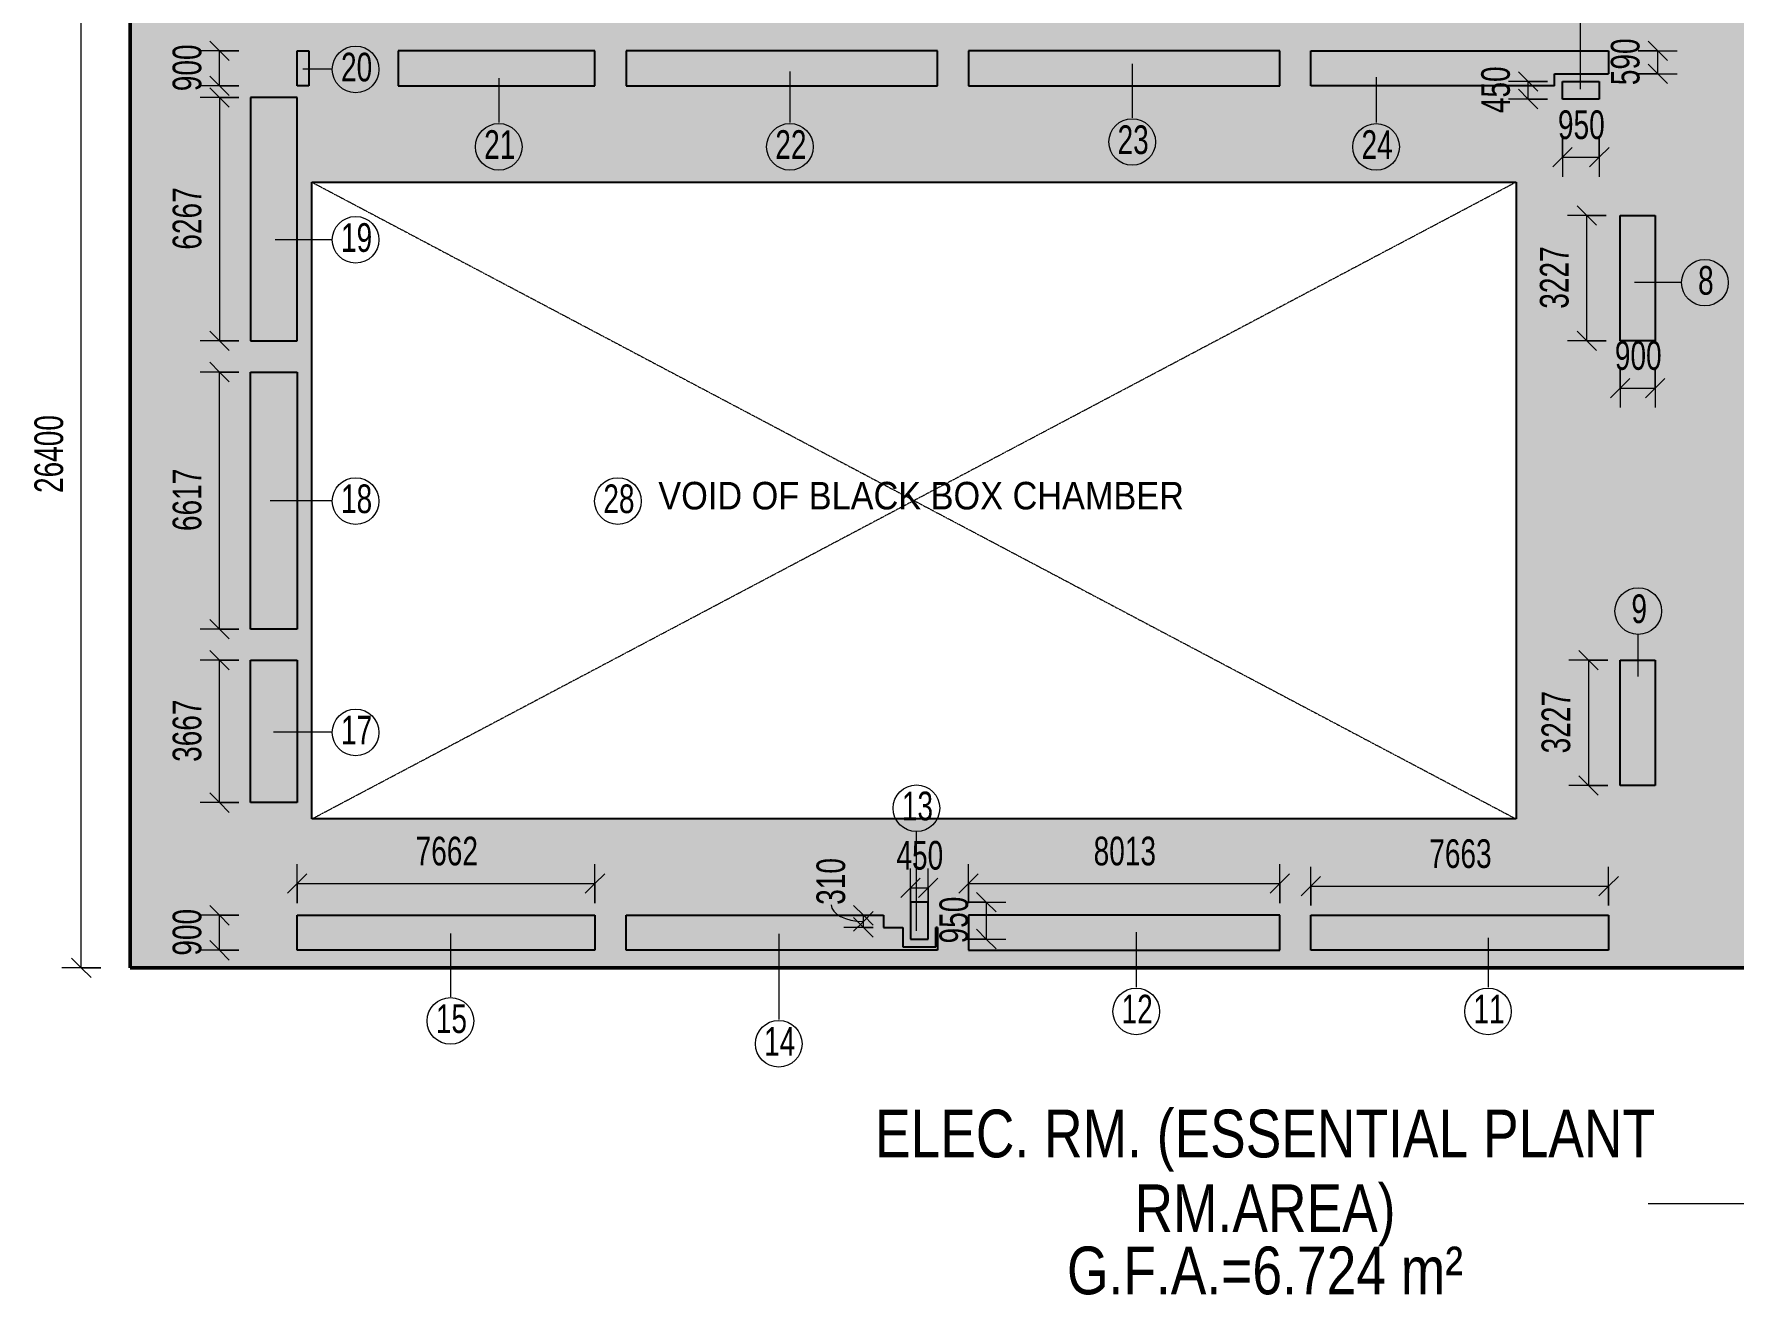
# Model space of a CAD drawing. Header units: millimetres. Extents: x 35540 to 832230, y -10956 to 416550.
# Drawn here: x 269991 to 313744, y -715 to 31741 of the extents above; entities that cross this region are included whole.
import ezdxf

# ---------------------------------------------------------------- set-up
doc = ezdxf.new("R2010")
doc.units = ezdxf.units.MM
doc.linetypes.add('Dash', pattern=[6, 3, -3])
for name, color, linetype, lineweight in [('A-ANNO-DIMS', 211, 'Continuous', 5), ('A-ANNO-DIMS-500', 211, 'Continuous', 5), ('A-AREA-BNDY', 1, 'Continuous', 18), ('A-AREA-IDEN', 2, 'Continuous', 15), ('A-AREA-PATT', 32, 'Continuous', 5), ('A-DETL', 90, 'Continuous', 5), ('A-DETL-HDLN', 90, 'Dash', 5), ('G-ANNO-TEXT', 231, 'Continuous', 5)]:
    doc.layers.add(name, color=color, linetype=linetype, lineweight=lineweight)
doc.styles.add('Arial', font='arial.ttf', dxfattribs={"width": 0.7, "height": 737.649701})
doc.styles.add('Arial_3', font='arial.ttf', dxfattribs={"width": 0.8, "height": 1229.416168})
doc.styles.add('Swis721 BT', font='swiss.ttf', dxfattribs={"width": 0.89, "height": 709.553159})
doc.dimstyles.new('Linear_-_1_5mm_Arial', dxfattribs={"dimscale": 304.8, "dimtxt": 750, "dimasz": 1.64042, "dimexe": 1.64042, "dimexo": 0.0625, "dimgap": 0.82021, "dimtad": 1, "dimdec": 0, "dimzin": 0, "dimdsep": 46, "dimtxsty": 'Arial', "dimblk1": 'OBLIQUE', "dimblk2": 'OBLIQUE', "dimsah": 1, "dimcen": 0.09, "dimadec": 0, "dimazin": 0, "dimtfac": 1, "dimtdec": 4, "dimtix": 1, "dimtmove": 0, "dimatfit": 3, "dimfxl": 1.64042, "dimfxlon": 1, "dimtvp": 1, "dimtolj": 1, "dimtzin": 0, "dimarcsym": 2})
doc.dimstyles.new('Linear_-_1_5mm_Arial_2', dxfattribs={"dimscale": 304.8, "dimtxt": 750, "dimasz": 1.64042, "dimexe": 1.64042, "dimexo": 0.0625, "dimgap": 0.82021, "dimtad": 1, "dimdec": 0, "dimzin": 0, "dimdsep": 46, "dimtxsty": 'Arial', "dimblk1": 'OBLIQUE', "dimblk2": 'OBLIQUE', "dimsah": 1, "dimcen": 0.09, "dimadec": 0, "dimazin": 0, "dimtfac": 1, "dimtdec": 4, "dimtix": 1, "dimtmove": 1, "dimatfit": 3, "dimfxl": 1.64042, "dimfxlon": 1, "dimtvp": 1, "dimtolj": 1, "dimtzin": 0, "dimarcsym": 2})

# ---------------------------------------------------------------- blocks, each defined once
blk = doc.blocks.new('DIMBLOCK100-1_F')
at = {"layer": 'A-ANNO-DIMS-500'}
for p, q in [((271209, 34107), (270959, 34357)), ((271709, 34107), (270709, 34107)), ((271209, 7707), (271209, 34107)), ((271209, 34107), (271459, 33857)), ((271209, 34107), (271709, 34107)), ((271209, 7707), (270959, 7957)), ((271709, 7707), (270709, 7707)), ((271209, 7707), (271459, 7457)), ((271209, 7707), (271709, 7707))]:
    blk.add_line(p, q, dxfattribs=at)
at = {"layer": 'A-ANNO-DIMS-500', "color": 0, "insert": (270002, 19927), "char_height": 737.6, "width": 2353.85, "attachment_point": 1, "rotation": 90, "line_spacing_factor": 0.938532, "style": 'Arial'}
blk.add_mtext('26400', dxfattribs=at)
blk = doc.blocks.new('_Oblique')
at = {"color": 0, "linetype": 'ByBlock', "lineweight": -2}
blk.add_line((-0.5, -0.5), (0.5, 0.5), dxfattribs=at)
blk = doc.blocks.new('DIMBLOCK104-1_F')
at = {"layer": 'A-ANNO-DIMS-500'}
for p, q in [((308444, 30517), (308194, 30767)), ((308944, 30517), (307944, 30517)), ((308444, 30067), (308194, 30317)), ((308444, 30067), (308444, 30517)), ((308444, 30517), (308694, 30267)), ((308444, 30517), (308944, 30517)), ((308944, 30067), (307944, 30067)), ((308444, 30067), (308694, 29817)), ((308444, 30067), (308944, 30067))]:
    blk.add_line(p, q, dxfattribs=at)
at = {"layer": 'A-ANNO-DIMS-500', "color": 0, "insert": (307237, 29704), "char_height": 737.6, "width": 1412.31, "attachment_point": 1, "rotation": 90, "line_spacing_factor": 0.938532, "style": 'Arial'}
blk.add_mtext('450', dxfattribs=at)
blk = doc.blocks.new('DIMBLOCK115-1_F')
at = {"layer": 'A-ANNO-DIMS-500'}
for p, q in [((309997, 15624), (309747, 15874)), ((310497, 15624), (309497, 15624)), ((309997, 15624), (309997, 12397)), ((309997, 15624), (310247, 15374)), ((309997, 15624), (310497, 15624)), ((310497, 12397), (309497, 12397)), ((309997, 12397), (309747, 12647)), ((309997, 12397), (310247, 12147)), ((309997, 12397), (310497, 12397))]:
    blk.add_line(p, q, dxfattribs=at)
at = {"layer": 'A-ANNO-DIMS-500', "color": 0, "insert": (308790, 13226), "char_height": 737.6, "width": 1883.08, "attachment_point": 1, "rotation": 90, "line_spacing_factor": 0.938532, "style": 'Arial'}
blk.add_mtext('3227', dxfattribs=at)
blk = doc.blocks.new('DIMBLOCK116-1_F')
at = {"layer": 'A-ANNO-DIMS-500'}
for p, q in [((309955, 27067), (309705, 27317)), ((310455, 27067), (309455, 27067)), ((309955, 23841), (309955, 27067)), ((309955, 27067), (310205, 26817)), ((309955, 27067), (310455, 27067)), ((309955, 23841), (309705, 24091)), ((310455, 23841), (309455, 23841)), ((309955, 23841), (310205, 23591)), ((309955, 23841), (310455, 23841))]:
    blk.add_line(p, q, dxfattribs=at)
at = {"layer": 'A-ANNO-DIMS-500', "color": 0, "insert": (308748, 24670), "char_height": 737.6, "width": 1883.08, "attachment_point": 1, "rotation": 90, "line_spacing_factor": 0.938532, "style": 'Arial'}
blk.add_mtext('3227', dxfattribs=at)
blk = doc.blocks.new('DIMBLOCK117-1_F')
at = {"layer": 'A-ANNO-DIMS-500'}
for p, q in [((309327, 29068), (309327, 28068)), ((309327, 28568), (309327, 29068)), ((310277, 29068), (310277, 28068)), ((310277, 28568), (310277, 29068)), ((309327, 28568), (309077, 28318)), ((309327, 28568), (309577, 28818)), ((309327, 28568), (310277, 28568)), ((310277, 28568), (310027, 28318)), ((310277, 28568), (310527, 28818))]:
    blk.add_line(p, q, dxfattribs=at)
at = {"layer": 'A-ANNO-DIMS-500', "color": 0, "insert": (309213, 29775), "char_height": 737.6, "width": 1412.31, "attachment_point": 1, "line_spacing_factor": 0.938532, "style": 'Arial'}
blk.add_mtext('950', dxfattribs=at)
blk = doc.blocks.new('DIMBLOCK118-1_F')
at = {"layer": 'A-ANNO-DIMS-500'}
for p, q in [((311781, 31307), (311531, 31557)), ((311281, 31307), (312281, 31307)), ((311781, 31307), (311281, 31307)), ((311781, 30717), (311781, 31307)), ((311781, 31307), (312031, 31057)), ((311281, 30717), (312281, 30717)), ((311781, 30717), (311281, 30717)), ((311781, 30717), (311531, 30967)), ((311781, 30717), (312031, 30467))]:
    blk.add_line(p, q, dxfattribs=at)
at = {"layer": 'A-ANNO-DIMS-500', "color": 0, "insert": (310574, 30424), "char_height": 737.6, "width": 1412.31, "attachment_point": 1, "rotation": 90, "line_spacing_factor": 0.938532, "style": 'Arial'}
blk.add_mtext('590', dxfattribs=at)
blk = doc.blocks.new('DIMBLOCK124-1_F')
at = {"layer": 'A-ANNO-DIMS-500'}
for p, q in [((274766, 31307), (274516, 31557)), ((275266, 31307), (274266, 31307)), ((274766, 30407), (274766, 31307)), ((274766, 31307), (275016, 31057)), ((274766, 31307), (275266, 31307)), ((274766, 30407), (274516, 30657)), ((275266, 30407), (274266, 30407)), ((274766, 30407), (275016, 30157)), ((274766, 30407), (275266, 30407))]:
    blk.add_line(p, q, dxfattribs=at)
at = {"layer": 'A-ANNO-DIMS-500', "color": 0, "insert": (273559, 30269), "char_height": 737.6, "width": 1412.31, "attachment_point": 1, "rotation": 90, "line_spacing_factor": 0.938532, "style": 'Arial'}
blk.add_mtext('900', dxfattribs=at)
blk = doc.blocks.new('DIMBLOCK125-1_F')
at = {"layer": 'A-ANNO-DIMS-500'}
for p, q in [((274766, 30107), (274516, 30357)), ((275266, 30107), (274266, 30107)), ((274766, 30107), (274766, 23841)), ((274766, 30107), (275016, 29857)), ((274766, 30107), (275266, 30107)), ((274766, 23841), (274516, 24091)), ((275266, 23841), (274266, 23841)), ((274766, 23841), (275016, 23591)), ((274766, 23841), (275266, 23841))]:
    blk.add_line(p, q, dxfattribs=at)
at = {"layer": 'A-ANNO-DIMS-500', "color": 0, "insert": (273559, 26190), "char_height": 737.6, "width": 1883.08, "attachment_point": 1, "rotation": 90, "line_spacing_factor": 0.938532, "style": 'Arial'}
blk.add_mtext('6267', dxfattribs=at)
blk = doc.blocks.new('DIMBLOCK126-1_F')
at = {"layer": 'A-ANNO-DIMS-500'}
for p, q in [((274766, 23041), (274516, 23291)), ((275266, 23041), (274266, 23041)), ((274766, 16424), (274766, 23041)), ((274766, 23041), (275016, 22791)), ((274766, 23041), (275266, 23041)), ((274766, 16424), (274516, 16674)), ((275266, 16424), (274266, 16424)), ((274766, 16424), (275016, 16174)), ((274766, 16424), (275266, 16424))]:
    blk.add_line(p, q, dxfattribs=at)
at = {"layer": 'A-ANNO-DIMS-500', "color": 0, "insert": (273559, 18948), "char_height": 737.6, "width": 1883.08, "attachment_point": 1, "rotation": 90, "line_spacing_factor": 0.938532, "style": 'Arial'}
blk.add_mtext('6617', dxfattribs=at)
blk = doc.blocks.new('DIMBLOCK127-1_F')
at = {"layer": 'A-ANNO-DIMS-500'}
for p, q in [((274766, 15624), (274516, 15874)), ((275266, 15624), (274266, 15624)), ((274766, 11957), (274766, 15624)), ((274766, 15624), (275016, 15374)), ((274766, 15624), (275266, 15624)), ((275266, 11957), (274266, 11957)), ((274766, 11957), (274516, 12207)), ((274766, 11957), (275016, 11707)), ((274766, 11957), (275266, 11957))]:
    blk.add_line(p, q, dxfattribs=at)
at = {"layer": 'A-ANNO-DIMS-500', "color": 0, "insert": (273559, 13006), "char_height": 737.6, "width": 1883.08, "attachment_point": 1, "rotation": 90, "line_spacing_factor": 0.938532, "style": 'Arial'}
blk.add_mtext('3667', dxfattribs=at)
blk = doc.blocks.new('DIMBLOCK128-1_F')
at = {"layer": 'A-ANNO-DIMS-500'}
for p, q in [((276767, 9374), (276767, 10374)), ((276767, 9874), (277017, 10124)), ((284429, 9374), (284429, 10374)), ((284429, 9874), (284679, 10124)), ((276767, 9874), (276517, 9624)), ((276767, 9874), (284429, 9874)), ((276767, 9874), (276767, 9374)), ((284429, 9874), (284179, 9624)), ((284429, 9874), (284429, 9374))]:
    blk.add_line(p, q, dxfattribs=at)
at = {"layer": 'A-ANNO-DIMS-500', "color": 0, "insert": (279813, 11081), "char_height": 737.6, "width": 1883.08, "attachment_point": 1, "line_spacing_factor": 0.938532, "style": 'Arial'}
blk.add_mtext('7662', dxfattribs=at)
blk = doc.blocks.new('DIMBLOCK129-1_F')
at = {"layer": 'A-ANNO-DIMS-500'}
for p, q in [((292552, 9264), (292552, 10264)), ((293002, 9264), (293002, 10264)), ((292552, 9764), (292302, 9514)), ((292552, 9764), (292802, 10014)), ((292552, 9764), (293002, 9764)), ((292552, 9764), (292552, 9264)), ((293002, 9764), (292752, 9514)), ((293002, 9764), (293252, 10014)), ((293002, 9764), (293002, 9264))]:
    blk.add_line(p, q, dxfattribs=at)
at = {"layer": 'A-ANNO-DIMS-500', "color": 0, "insert": (292188, 10971), "char_height": 737.6, "width": 1412.31, "attachment_point": 1, "line_spacing_factor": 0.938532, "style": 'Arial'}
blk.add_mtext('450', dxfattribs=at)
blk = doc.blocks.new('DIMBLOCK130-1_F')
at = {"layer": 'A-ANNO-DIMS-500'}
for p, q in [((294501, 9397), (294251, 9647)), ((294001, 9397), (295001, 9397)), ((294501, 9397), (294001, 9397)), ((294501, 9397), (294501, 8447)), ((294501, 9397), (294751, 9147)), ((294001, 8447), (295001, 8447)), ((294501, 8447), (294001, 8447)), ((294501, 8447), (294251, 8697)), ((294501, 8447), (294751, 8197))]:
    blk.add_line(p, q, dxfattribs=at)
at = {"layer": 'A-ANNO-DIMS-500', "color": 0, "insert": (293294, 8334), "char_height": 737.6, "width": 1412.31, "attachment_point": 1, "rotation": 90, "line_spacing_factor": 0.938532, "style": 'Arial'}
blk.add_mtext('950', dxfattribs=at)
blk = doc.blocks.new('DIMBLOCK131-1_F')
at = {"layer": 'A-ANNO-DIMS-500'}
for p, q in [((291336, 9057), (291086, 9307)), ((290836, 9057), (291836, 9057)), ((291336, 9057), (290836, 9057)), ((291336, 8747), (291086, 8997)), ((291336, 8902), (291086, 8652)), ((291336, 8902), (291586, 9152)), ((291336, 8747), (291336, 9057)), ((291336, 9057), (291586, 8807)), ((291586, 8747), (290836, 8747)), ((291336, 8747), (291586, 8497)), ((291336, 8747), (291586, 8747))]:
    blk.add_line(p, q, dxfattribs=at)
blk.add_ellipse((291336, 9328), major_axis=(-827, 0), ratio=0.514831, start_param=0, end_param=1.570796, dxfattribs=at)
at = {"layer": 'A-ANNO-DIMS-500', "color": 0, "insert": (290129, 9328), "char_height": 737.6, "width": 1412.31, "attachment_point": 1, "rotation": 90, "line_spacing_factor": 0.938532, "style": 'Arial'}
blk.add_mtext('310', dxfattribs=at)
blk = doc.blocks.new('DIMBLOCK132-1_F')
at = {"layer": 'A-ANNO-DIMS-500'}
for p, q in [((294042, 9374), (294042, 10374)), ((294042, 9874), (294292, 10124)), ((302054, 9374), (302054, 10374)), ((302054, 9874), (302304, 10124)), ((294042, 9874), (293792, 9624)), ((294042, 9874), (302054, 9874)), ((294042, 9874), (294042, 9374)), ((302054, 9874), (301804, 9624)), ((302054, 9874), (302054, 9374))]:
    blk.add_line(p, q, dxfattribs=at)
at = {"layer": 'A-ANNO-DIMS-500', "color": 0, "insert": (297263, 11081), "char_height": 737.6, "width": 1883.08, "attachment_point": 1, "line_spacing_factor": 0.938532, "style": 'Arial'}
blk.add_mtext('8013', dxfattribs=at)
blk = doc.blocks.new('DIMBLOCK133-1_F')
at = {"layer": 'A-ANNO-DIMS-500'}
for p, q in [((302854, 9307), (302854, 10307)), ((310517, 9307), (310517, 10307)), ((302854, 9807), (302604, 9557)), ((302854, 9807), (303104, 10057)), ((302854, 9807), (310517, 9807)), ((302854, 9807), (302854, 9307)), ((310517, 9807), (310267, 9557)), ((310517, 9807), (310767, 10057)), ((310517, 9807), (310517, 9307))]:
    blk.add_line(p, q, dxfattribs=at)
at = {"layer": 'A-ANNO-DIMS-500', "color": 0, "insert": (305901, 11014), "char_height": 737.6, "width": 1883.08, "attachment_point": 1, "line_spacing_factor": 0.938532, "style": 'Arial'}
blk.add_mtext('7663', dxfattribs=at)
blk = doc.blocks.new('DIMBLOCK134-1_F')
at = {"layer": 'A-ANNO-DIMS-500'}
for p, q in [((274766, 9057), (274516, 9307)), ((275266, 9057), (274266, 9057)), ((274766, 8157), (274766, 9057)), ((274766, 9057), (275016, 8807)), ((274766, 9057), (275266, 9057)), ((274766, 8157), (274516, 8407)), ((275266, 8157), (274266, 8157)), ((274766, 8157), (275016, 7907)), ((274766, 8157), (275266, 8157))]:
    blk.add_line(p, q, dxfattribs=at)
at = {"layer": 'A-ANNO-DIMS-500', "color": 0, "insert": (273559, 8019), "char_height": 737.6, "width": 1412.31, "attachment_point": 1, "rotation": 90, "line_spacing_factor": 0.938532, "style": 'Arial'}
blk.add_mtext('900', dxfattribs=at)
blk = doc.blocks.new('DLN_Area Tag - 1_5MM NUMBER-4095195-1_F')
at = {"layer": 'A-AREA-IDEN'}
blk.add_circle((-0.039, 0.814), 1.2, dxfattribs=at)
blk = doc.blocks.new('DIMBLOCK148-1_F')
at = {"layer": 'A-ANNO-DIMS-500'}
for p, q in [((310817, 23128), (310817, 22128)), ((310817, 22628), (310817, 23128)), ((310817, 22628), (311067, 22878)), ((311717, 23128), (311717, 22128)), ((311717, 22628), (311717, 23128)), ((311717, 22628), (311967, 22878)), ((310817, 22628), (310567, 22378)), ((310817, 22628), (311717, 22628)), ((311717, 22628), (311467, 22378))]:
    blk.add_line(p, q, dxfattribs=at)
at = {"layer": 'A-ANNO-DIMS-500', "color": 0, "insert": (310678, 23835), "char_height": 737.6, "width": 1412.31, "attachment_point": 1, "line_spacing_factor": 0.938532, "style": 'Arial'}
blk.add_mtext('900', dxfattribs=at)

msp = doc.modelspace()

# ---------------------------------------------------------------- hatches: boundary and pattern name
at = {"layer": 'A-AREA-PATT'}
h = msp.add_hatch(color=9, dxfattribs=at)
h.paths.add_polyline_path([(324116.7, 7707.5), (324116.7, 34107.5), (322991.7, 34107.5), (322991.7, 39607.5), (321766.7, 39607.5), (321766.7, 52157.5), (298466.7, 52157.5), (298466.7, 45707.5), (272966.7, 45707.5), (272966.7, 34107.5), (272466.7, 34107.5), (272466.7, 7707.5), (323366.7, 7707.5)], flags=0)
h.paths.add_polyline_path([(293241.7, 8157.5), (285229.2, 8157.5), (285229.2, 9057.5), (291851.7, 9057.5), (291851.7, 8747.5), (292351.7, 8747.5), (292351.7, 8247.5), (293201.7, 8247.5), (293201.7, 8747.5), (293241.7, 8747.5), (293241.7, 8247.5)], flags=0)
h.paths.add_polyline_path([(294041.7, 8157.5), (294041.7, 9057.5), (302054.2, 9057.5), (302054.2, 8157.5)], flags=0)
h.paths.add_polyline_path([(303583.1, 8157.5), (302854.2, 8157.5), (302854.2, 9057.5), (310516.7, 9057.5), (310516.7, 8157.5), (308136.7, 8157.5)], flags=0)
h.paths.add_polyline_path([(284429.2, 8157.5), (276766.7, 8157.5), (276766.7, 9057.5), (284429.2, 9057.5), (284429.2, 8247.5)], flags=0)
h.paths.add_polyline_path([(293001.7, 8447.5), (292551.7, 8447.5), (292551.7, 9397.5), (293001.7, 9397.5), (293001.7, 8697.5)], flags=0)
h.paths.add_polyline_path([(321836.7, 8457.5), (321836.7, 9057.5), (323366.7, 9057.5), (323366.7, 8457.5)], flags=0)
h.paths.add_polyline_path([(292551.7, 11537.5), (277141.7, 11537.5), (277141.7, 27927.5), (308136.7, 27927.5), (308136.7, 11537.5), (293001.7, 11537.5)], flags=0)
h.paths.add_polyline_path([(276766.7, 11957.5), (275566.7, 11957.5), (275566.7, 15624.2), (276766.7, 15624.2)], flags=0)
h.paths.add_polyline_path([(320016.7, 12009.2), (315891.7, 12009.2), (315891.7, 14649.2), (316986.7, 14649.2), (316986.7, 13274.2), (320016.7, 13274.2), (320016.7, 12209.4)], flags=0)
h.paths.add_polyline_path([(311716.7, 12397.5), (310816.7, 12397.5), (310816.7, 15624.2), (311716.7, 15624.2), (311716.7, 12997.1)], flags=0)
h.paths.add_polyline_path([(275566.7, 16424.2), (275566.7, 23040.8), (276766.7, 23040.8), (276766.7, 16424.2), (275880, 16424.2)], flags=0)
h.paths.add_polyline_path([(317291.7, 17174.2), (316091.7, 17174.2), (316091.7, 19082.3), (317291.7, 19082.3)], flags=0)
h.paths.add_polyline_path([(316091.7, 19232.3), (316091.7, 19682.3), (317291.7, 19682.3), (317291.7, 19232.3)], flags=0)
h.paths.add_polyline_path([(323366.7, 19832.3), (322766.7, 19832.3), (322766.7, 22232.3), (323966.7, 22232.3), (323966.7, 19832.3)], flags=0)
h.paths.add_polyline_path([(316541.7, 21790.5), (316091.7, 21790.5), (316091.7, 23590.5), (316541.7, 23590.5), (316541.7, 21892.5)], flags=0)
h.paths.add_polyline_path([(323931.6, 22382.3), (322766.7, 22382.3), (322766.7, 23590.5), (323966.7, 23590.5), (323966.7, 22382.3)], flags=0)
h.paths.add_polyline_path([(310816.7, 23840.8), (310816.7, 27067.5), (311716.7, 27067.5), (311716.7, 23840.8)], flags=0)
h.paths.add_polyline_path([(275566.7, 23840.8), (275566.7, 30107.5), (276766.7, 30107.5), (276766.7, 23840.8)], flags=0)
h.paths.add_polyline_path([(310276.7, 30067.5), (309326.7, 30067.5), (309326.7, 30517.5), (310276.7, 30517.5), (310276.7, 30407.5)], flags=0)
h.paths.add_polyline_path([(309126.7, 30407.5), (302854.2, 30407.5), (302854.2, 31307.5), (310516.7, 31307.5), (310516.7, 30717.5), (309126.7, 30717.5), (309126.7, 30517.5)], flags=0)
h.paths.add_polyline_path([(294041.7, 30407.5), (294041.7, 31307.5), (302054.2, 31307.5), (302054.2, 30407.5)], flags=0)
h.paths.add_polyline_path([(284429.2, 30407.5), (279366.7, 30407.5), (279366.7, 31307.5), (284429.2, 31307.5)], flags=0)
h.paths.add_polyline_path([(285229.2, 30407.5), (285229.2, 31307.5), (293241.7, 31307.5), (293241.7, 30407.5), (291813.1, 30407.5)], flags=0)
h.paths.add_polyline_path([(276766.7, 30407.5), (276766.7, 31307.5), (277066.7, 31307.5), (277066.7, 30407.5)], flags=0)
h.paths.add_polyline_path([(310516.7, 33857.5), (288116.7, 33857.5), (288116.7, 45557.5), (298466.7, 45557.5), (298466.7, 37157.5), (310517, 37157.5)], flags=0)
h.paths.add_polyline_path([(277141.7, 33907.5), (276766.7, 33907.5), (276766.7, 34357.5), (277716.7, 34357.5), (277716.7, 33907.5)], flags=0)
h.paths.add_polyline_path([(284416.7, 35557.5), (284416.7, 40057.5), (284916.7, 40057.5), (284916.7, 35557.5), (284429.2, 35557.5)], flags=0)
h.paths.add_polyline_path([(303116.7, 41807.5), (298616.7, 41807.5), (298616.7, 42307.5), (303116.7, 42307.5)], flags=0)
h.paths.add_polyline_path([(305116.7, 45357.5), (304016.7, 45357.5), (304016.7, 45807.5), (305116.7, 45807.5), (305116.7, 45707.5)], flags=0)
h.paths.add_polyline_path([(303866.7, 45357.5), (303366.7, 45357.5), (303366.7, 46207.5), (303866.7, 46207.5), (303866.7, 45707.5)], flags=0)
h.paths.add_polyline_path([(300416.7, 45707.5), (298616.7, 45707.5), (298616.7, 46207.5), (300416.7, 46207.5)], flags=0)
h.paths.add_polyline_path([(304016.7, 51157.5), (298616.7, 51157.5), (298616.7, 52007.5), (306866.7, 52007.5), (306866.7, 51157.5), (305116.7, 51157.5)], flags=0)
for color, points in [(11, [(277066.7, 30407.5), (277066.7, 31307.5), (276766.7, 31307.5), (276766.7, 30407.5), (276841.7, 30407.5)]), (11, [(284429.2, 30407.5), (284429.2, 31307.5), (279366.7, 31307.5), (279366.7, 30407.5), (284416.7, 30407.5)]), (11, [(293241.7, 30407.5), (293241.7, 31307.5), (285229.2, 31307.5), (285229.2, 30407.5), (291813.1, 30407.5)]), (11, [(296132.9, 30407.5), (302054.2, 30407.5), (302054.2, 31307.5), (294041.7, 31307.5), (294041.7, 30407.5)]), (11, [(308136.7, 30407.5), (309126.7, 30407.5), (309126.7, 30717.5), (310516.7, 30717.5), (310516.7, 31307.5), (302854.2, 31307.5), (302854.2, 30407.5), (303583.1, 30407.5)]), (255, [(310276.7, 30067.5), (310276.7, 30517.5), (309326.7, 30517.5), (309326.7, 30067.5), (309736.7, 30067.5)]), (11, [(275566.7, 23840.8), (276766.7, 23840.8), (276766.7, 30107.5), (275566.7, 30107.5), (275566.7, 27927.5)]), (11, [(310816.7, 23840.8), (311716.7, 23840.8), (311716.7, 27067.5), (310816.7, 27067.5), (310816.7, 23892.3)]), (11, [(276766.7, 16424.2), (276766.7, 23040.8), (275566.7, 23040.8), (275566.7, 16424.2)]), (11, [(276766.7, 11957.5), (276766.7, 15624.2), (275566.7, 15624.2), (275566.7, 11957.5), (276621.1, 11957.5)]), (11, [(311716.7, 12397.5), (311716.7, 15624.2), (310816.7, 15624.2), (310816.7, 12397.5)]), (255, [(293001.7, 8447.5), (293001.7, 9397.5), (292551.7, 9397.5), (292551.7, 8447.5)]), (11, [(276766.7, 8157.5), (284429.2, 8157.5), (284429.2, 9057.5), (276766.7, 9057.5)]), (11, [(293001.7, 8157.5), (293241.7, 8157.5), (293241.7, 8747.5), (293201.7, 8747.5), (293201.7, 8247.5), (292351.7, 8247.5), (292351.7, 8747.5), (291851.7, 8747.5), (291851.7, 9057.5), (285229.2, 9057.5), (285229.2, 8157.5), (292551.7, 8157.5)]), (11, [(302054.2, 8157.5), (302054.2, 9057.5), (294041.7, 9057.5), (294041.7, 8157.5)]), (11, [(308136.7, 8157.5), (310516.7, 8157.5), (310516.7, 9057.5), (302854.2, 9057.5), (302854.2, 8157.5), (303583.1, 8157.5)])]:
    msp.add_hatch(color=color, dxfattribs=at).paths.add_polyline_path(points, flags=0)

# ---------------------------------------------------------------- linework, layer by layer
at = {"layer": 'A-AREA-BNDY', "lineweight": 25}
for p, q in [((272466.7, 34107.5), (272466.7, 7707.5)), ((276766.7, 31307.5), (277066.7, 31307.5)), ((276766.7, 30407.5), (276766.7, 31307.5)), ((277066.7, 31307.5), (277066.7, 30407.5)), ((284429.2, 31307.5), (279366.7, 31307.5)), ((279366.7, 31307.5), (279366.7, 30407.5)), ((284429.2, 30407.5), (284429.2, 31307.5)), ((293241.7, 31307.5), (285229.2, 31307.5)), ((285229.2, 31307.5), (285229.2, 30407.5)), ((293241.7, 30407.5), (293241.7, 31307.5)), ((302054.2, 31307.5), (294041.7, 31307.5)), ((294041.7, 31307.5), (294041.7, 30407.5)), ((302054.2, 30407.5), (302054.2, 31307.5)), ((302854.2, 31307.5), (310516.7, 31307.5)), ((302854.2, 30407.5), (302854.2, 31307.5)), ((310516.7, 31307.5), (310516.7, 30717.5)), ((309126.7, 30407.5), (309126.7, 30717.5)), ((309126.7, 30717.5), (310516.7, 30717.5)), ((277066.7, 30407.5), (276766.7, 30407.5)), ((279366.7, 30407.5), (284429.2, 30407.5)), ((285229.2, 30407.5), (293241.7, 30407.5)), ((294041.7, 30407.5), (302054.2, 30407.5)), ((309126.7, 30407.5), (302854.2, 30407.5)), ((309326.7, 30517.5), (310276.7, 30517.5)), ((309326.7, 30067.5), (309326.7, 30517.5)), ((310276.7, 30517.5), (310276.7, 30067.5)), ((276766.7, 30107.5), (275566.7, 30107.5)), ((275566.7, 30107.5), (275566.7, 23840.8)), ((276766.7, 23840.8), (276766.7, 30107.5)), ((310276.7, 30067.5), (309326.7, 30067.5)), ((277141.7, 27927.5), (308136.7, 27927.5)), ((277141.7, 11537.5), (277141.7, 27927.5)), ((308136.7, 27927.5), (308136.7, 11537.5)), ((310816.7, 27067.5), (311716.7, 27067.5)), ((310816.7, 23840.8), (310816.7, 27067.5)), ((311716.7, 27067.5), (311716.7, 23840.8)), ((275566.7, 23840.8), (276766.7, 23840.8)), ((311716.7, 23840.8), (310816.7, 23840.8)), ((275566.7, 23040.8), (276766.7, 23040.8)), ((275566.7, 16424.2), (275566.7, 23040.8)), ((276766.7, 23040.8), (276766.7, 16424.2)), ((276766.7, 16424.2), (275566.7, 16424.2)), ((275566.7, 15624.2), (276766.7, 15624.2)), ((275566.7, 11957.5), (275566.7, 15624.2)), ((276766.7, 15624.2), (276766.7, 11957.5)), ((310816.7, 15624.2), (311716.7, 15624.2)), ((310816.7, 12397.5), (310816.7, 15624.2)), ((311716.7, 15624.2), (311716.7, 12397.5)), ((311716.7, 12397.5), (310816.7, 12397.5)), ((276766.7, 11957.5), (275566.7, 11957.5)), ((308136.7, 11537.5), (277141.7, 11537.5)), ((292551.7, 9397.5), (292551.7, 8447.5)), ((293001.7, 9397.5), (292551.7, 9397.5)), ((293001.7, 8447.5), (293001.7, 9397.5)), ((276766.7, 9057.5), (284429.2, 9057.5)), ((276766.7, 8157.5), (276766.7, 9057.5)), ((284429.2, 9057.5), (284429.2, 8157.5)), ((285229.2, 9057.5), (291851.7, 9057.5)), ((285229.2, 8157.5), (285229.2, 9057.5)), ((291851.7, 9057.5), (291851.7, 8747.5)), ((302054.2, 9057.5), (294041.7, 9057.5)), ((294041.7, 9057.5), (294041.7, 8157.5)), ((302054.2, 8157.5), (302054.2, 9057.5)), ((302854.2, 9057.5), (310516.7, 9057.5)), ((302854.2, 8157.5), (302854.2, 9057.5)), ((310516.7, 9057.5), (310516.7, 8157.5)), ((291851.7, 8747.5), (292351.7, 8747.5)), ((292351.7, 8747.5), (292351.7, 8247.5)), ((292551.7, 8447.5), (293001.7, 8447.5)), ((293201.7, 8247.5), (293201.7, 8747.5)), ((293241.7, 8747.5), (293201.7, 8747.5)), ((293241.7, 8747.5), (293241.7, 8157.5)), ((284429.2, 8157.5), (276766.7, 8157.5)), ((293241.7, 8157.5), (285229.2, 8157.5)), ((292351.7, 8247.5), (293201.7, 8247.5)), ((294041.7, 8157.5), (302054.2, 8157.5)), ((310516.7, 8157.5), (302854.2, 8157.5)), ((314316.7, 7707.5), (272466.7, 7707.5))]:
    msp.add_line(p, q, dxfattribs=at)
at = {"layer": 'A-AREA-IDEN'}
for p, q in [((309797.2, 30321.8), (309797.2, 32440.1)), ((276906.6, 30842.6), (277669.1, 30842.6)), ((289446.5, 30773.4), (289446.5, 29461.4)), ((298255, 30969.3), (298255, 29586.4)), ((304533.4, 30633.4), (304533.4, 29461)), ((281953.1, 30605.3), (281953.1, 29461.4)), ((276200.1, 26455.7), (277669.1, 26455.7)), ((311185.3, 25353), (312395.3, 25353)), ((276072.7, 19731.4), (277669.1, 19731.4)), ((311280.3, 15207.7), (311280.3, 16288.4)), ((276159, 13777.2), (277669.1, 13777.2)), ((292702.5, 8657.3), (292702.5, 11212.4)), ((280709.4, 8591.4), (280709.4, 6962.7)), ((289157.8, 8584.3), (289157.8, 6376)), ((298359, 8624.3), (298359, 7209.1)), ((307413.3, 8479.3), (307413.3, 7209.1)), ((317754.1, 1631.8), (311536.2, 1631.8))]:
    msp.add_line(p, q, dxfattribs=at)
at = {"layer": 'A-DETL', "lineweight": 50}
for p, q in [((272466.7, 34107.5), (272466.7, 7707.5)), ((272466.7, 7707.5), (324116.7, 7707.5))]:
    msp.add_line(p, q, dxfattribs=at)
at = {"layer": 'A-DETL-HDLN', "color": 8}
for p, q in [((277141.7, 27927.5), (308136.7, 11537.5)), ((308136.7, 27927.5), (277141.7, 11532.5))]:
    msp.add_line(p, q, dxfattribs=at)

# ---------------------------------------------------------------- block references
at = {"layer": 'A-AREA-IDEN', "xscale": 499.9999999999995, "yscale": 499.9999999999995, "zscale": 499.9999999999995}
for p in [(278288.4, 30423.2), (281972.3, 28429.6), (289465.8, 28429.6), (298274.3, 28554.6), (304552.7, 28429.1), (278288.4, 26036.4), (313014.6, 24933.6), (278288.4, 19312.1), (285039.9, 19312.1), (311299.6, 16481.6), (278288.4, 13357.9), (292721.8, 11405.6), (298378.3, 6177.3), (307432.6, 6177.3), (280728.7, 5930.8), (289177.1, 5344.1)]:
    msp.add_blockref('DLN_Area Tag - 1_5MM NUMBER-4095195-1_F', p, dxfattribs=at)

# ---------------------------------------------------------------- texts
at = {"layer": 'A-AREA-IDEN', "lineweight": 5, "attachment_point": 2, "line_spacing_factor": 0.938532}
for s, insert, char_height, width, style in [('20', (278293.7, 31258.1), 737.65, 954, 'Arial'), ('23', (298279.6, 29389.5), 737.65, 954, 'Arial'), ('21', (281977.6, 29264.5), 737.65, 954, 'Arial'), ('22', (289471, 29264.5), 737.65, 954, 'Arial'), ('24', (304558, 29264), 737.65, 954, 'Arial'), ('19', (278293.7, 26871.3), 737.65, 954, 'Arial'), ('\\fArial|b0|i0|c134|p34|;\\W.7;8', (313019.9, 25768.5), 737.65, 477, 'Arial'), ('18', (278293.7, 20147), 737.65, 954, 'Arial'), ('28', (285045.2, 20147), 737.65, 954, 'Arial'), ('\\fArial|b0|i0|c134|p34|;\\W.7;9', (311304.9, 17316.5), 737.65, 477, 'Arial'), ('17', (278293.7, 14192.8), 737.65, 954, 'Arial'), ('13', (292727.1, 12240.5), 737.65, 954, 'Arial'), ('12', (298383.5, 7012.2), 737.65, 954, 'Arial'), ('11', (307437.9, 7012.2), 737.65, 954, 'Arial'), ('15', (280734, 6765.7), 737.65, 954, 'Arial'), ('14', (289182.4, 6179), 737.65, 954, 'Arial'), ('ELEC. RM. (ESSENTIAL PLANT\\PRM.AREA)', (301673.7, 4056.2), 1229.416, 23670, 'Arial_3'), ('G.F.A.=6.724 m²', (301673.7, 531.7), 1229.416, 12015, 'Arial_3')]:
    msp.add_mtext(s, dxfattribs=dict(at, insert=insert, char_height=char_height, width=width, style=style))
at = {"layer": 'G-ANNO-TEXT', "color": 7, "insert": (286059, 20213.6), "char_height": 709.553, "width": 15588, "attachment_point": 1, "line_spacing_factor": 1.00667, "style": 'Swis721 BT'}
msp.add_mtext('VOID OF BLACK BOX CHAMBER', dxfattribs=at)

# ---------------------------------------------------------------- dimensions: what is measured, and where the dimension line sits
at = {"layer": 'A-ANNO-DIMS'}
for base, p1, p2, override, picture, middle in [((271208.8, 34107.5), (271708.8, 7707.5), (271708.8, 34107.5), {"dimpost": '<>', "dimfxl": 26399.999972}, 'DIMBLOCK100-1_F', (270582.1, 20907.5)), ((274765.6, 31307.5), (275265.6, 30407.5), (275265.6, 31307.5), {"dimpost": '<>', "dimfxl": 900.000003}, 'DIMBLOCK124-1_F', (274139, 30857.5)), ((311781, 31307.5), (311281, 30717.5), (311281, 31307.5), {"dimpost": '<>', "dimfxl": 590}, 'DIMBLOCK118-1_F', (311154.4, 31012.5)), ((308443.7, 30517.5), (308943.7, 30067.5), (308943.7, 30517.5), {"dimpost": '<>', "dimfxl": 450}, 'DIMBLOCK104-1_F', (307817.1, 30292.5)), ((274765.6, 23840.8), (275265.6, 30107.5), (275265.6, 23840.8), {"dimpost": '<>', "dimfxl": 6266.666655}, 'DIMBLOCK125-1_F', (274139, 26974.2)), ((309954.6, 27067.5), (310454.6, 23840.8), (310454.6, 27067.5), {"dimpost": '<>', "dimfxl": 3226.666667}, 'DIMBLOCK116-1_F', (309327.7, 25454.2)), ((274765.6, 23040.8), (275265.6, 16424.2), (275265.6, 23040.8), {"dimpost": '<>', "dimfxl": 6616.666667}, 'DIMBLOCK126-1_F', (274139, 19732.5)), ((274765.6, 15624.2), (275265.6, 11957.5), (275265.6, 15624.2), {"dimpost": '<>', "dimfxl": 3666.666665}, 'DIMBLOCK127-1_F', (274138.7, 13790.8)), ((309997, 12397.5), (310497, 15624.2), (310497, 12397.5), {"dimpost": '<>', "dimfxl": 3226.666667}, 'DIMBLOCK115-1_F', (309370.1, 14010.8)), ((294501.2, 8447.5), (294001.2, 9397.5), (294001.2, 8447.5), {"dimpost": '<>', "dimfxl": 949.999873}, 'DIMBLOCK130-1_F', (293874.6, 8922.5)), ((274765.6, 9057.5), (275265.6, 8157.5), (275265.6, 9057.5), {"dimpost": '<>', "dimfxl": 900}, 'DIMBLOCK134-1_F', (274139, 8607.5))]:
    dim = msp.add_linear_dim(base=base, p1=p1, p2=p2, angle=90, dimstyle='Linear_-_1_5mm_Arial', override=override, dxfattribs=at)
    dim.commit()
    dim.dimension.update_dxf_attribs({"geometry": picture, "text_midpoint": middle})
for base, p1, p2, override, picture, middle in [((310276.7, 28568.1), (309326.7, 29068.1), (310276.7, 29068.1), {"dimpost": '<>', "dimfxl": 950}, 'DIMBLOCK117-1_F', (309801.7, 29194.7)), ((311716.7, 22628.2), (310816.7, 23128.2), (311716.7, 23128.2), {"dimpost": '<>', "dimfxl": 899.999965}, 'DIMBLOCK148-1_F', (311266.7, 23254.9)), ((284429.192669, 9874.3841136), (276766.6926714, 9374.3841136), (284429.192669, 9374.3841136), {"dimpost": '<>', "dimfxl": 7662.499998}, 'DIMBLOCK128-1_F', (280597.9426702, 10501.0081274)), ((293001.7, 9764.4), (292551.7, 9264.4), (293001.7, 9264.4), {"dimpost": '<>', "dimfxl": 450.000127}, 'DIMBLOCK129-1_F', (292776.7, 10391)), ((302054.1926724, 9874.3841136), (294041.6926717, 9374.3841136), (302054.1926724, 9374.3841136), {"dimpost": '<>', "dimfxl": 8012.500001}, 'DIMBLOCK132-1_F', (298047.942672, 10501.2597132)), ((310516.69268, 9807.12212), (302854.19267, 9307.12212), (310516.69268, 9307.12212), {"dimpost": '<>', "dimfxl": 7662.500003}, 'DIMBLOCK133-1_F', (306685.44267, 10433.99772))]:
    dim = msp.add_linear_dim(base=base, p1=p1, p2=p2, dimstyle='Linear_-_1_5mm_Arial', override=override, dxfattribs=at)
    dim.commit()
    dim.dimension.update_dxf_attribs({"geometry": picture, "text_midpoint": middle})
dim = msp.add_linear_dim(base=(291335.6, 9057.5), p1=(291585.5, 8747.5), p2=(290835.6, 9057.5), angle=90, dimstyle='Linear_-_1_5mm_Arial_2', override={"dimpost": '<>', "dimfxl": 811.456661}, dxfattribs=at)
dim.commit()
dim.dimension.update_dxf_attribs({"geometry": 'DIMBLOCK131-1_F', "text_midpoint": (290620.5, 10034.4), "dimtype": 160, "text_rotation": 90})

doc.saveas('drawing.dxf')
